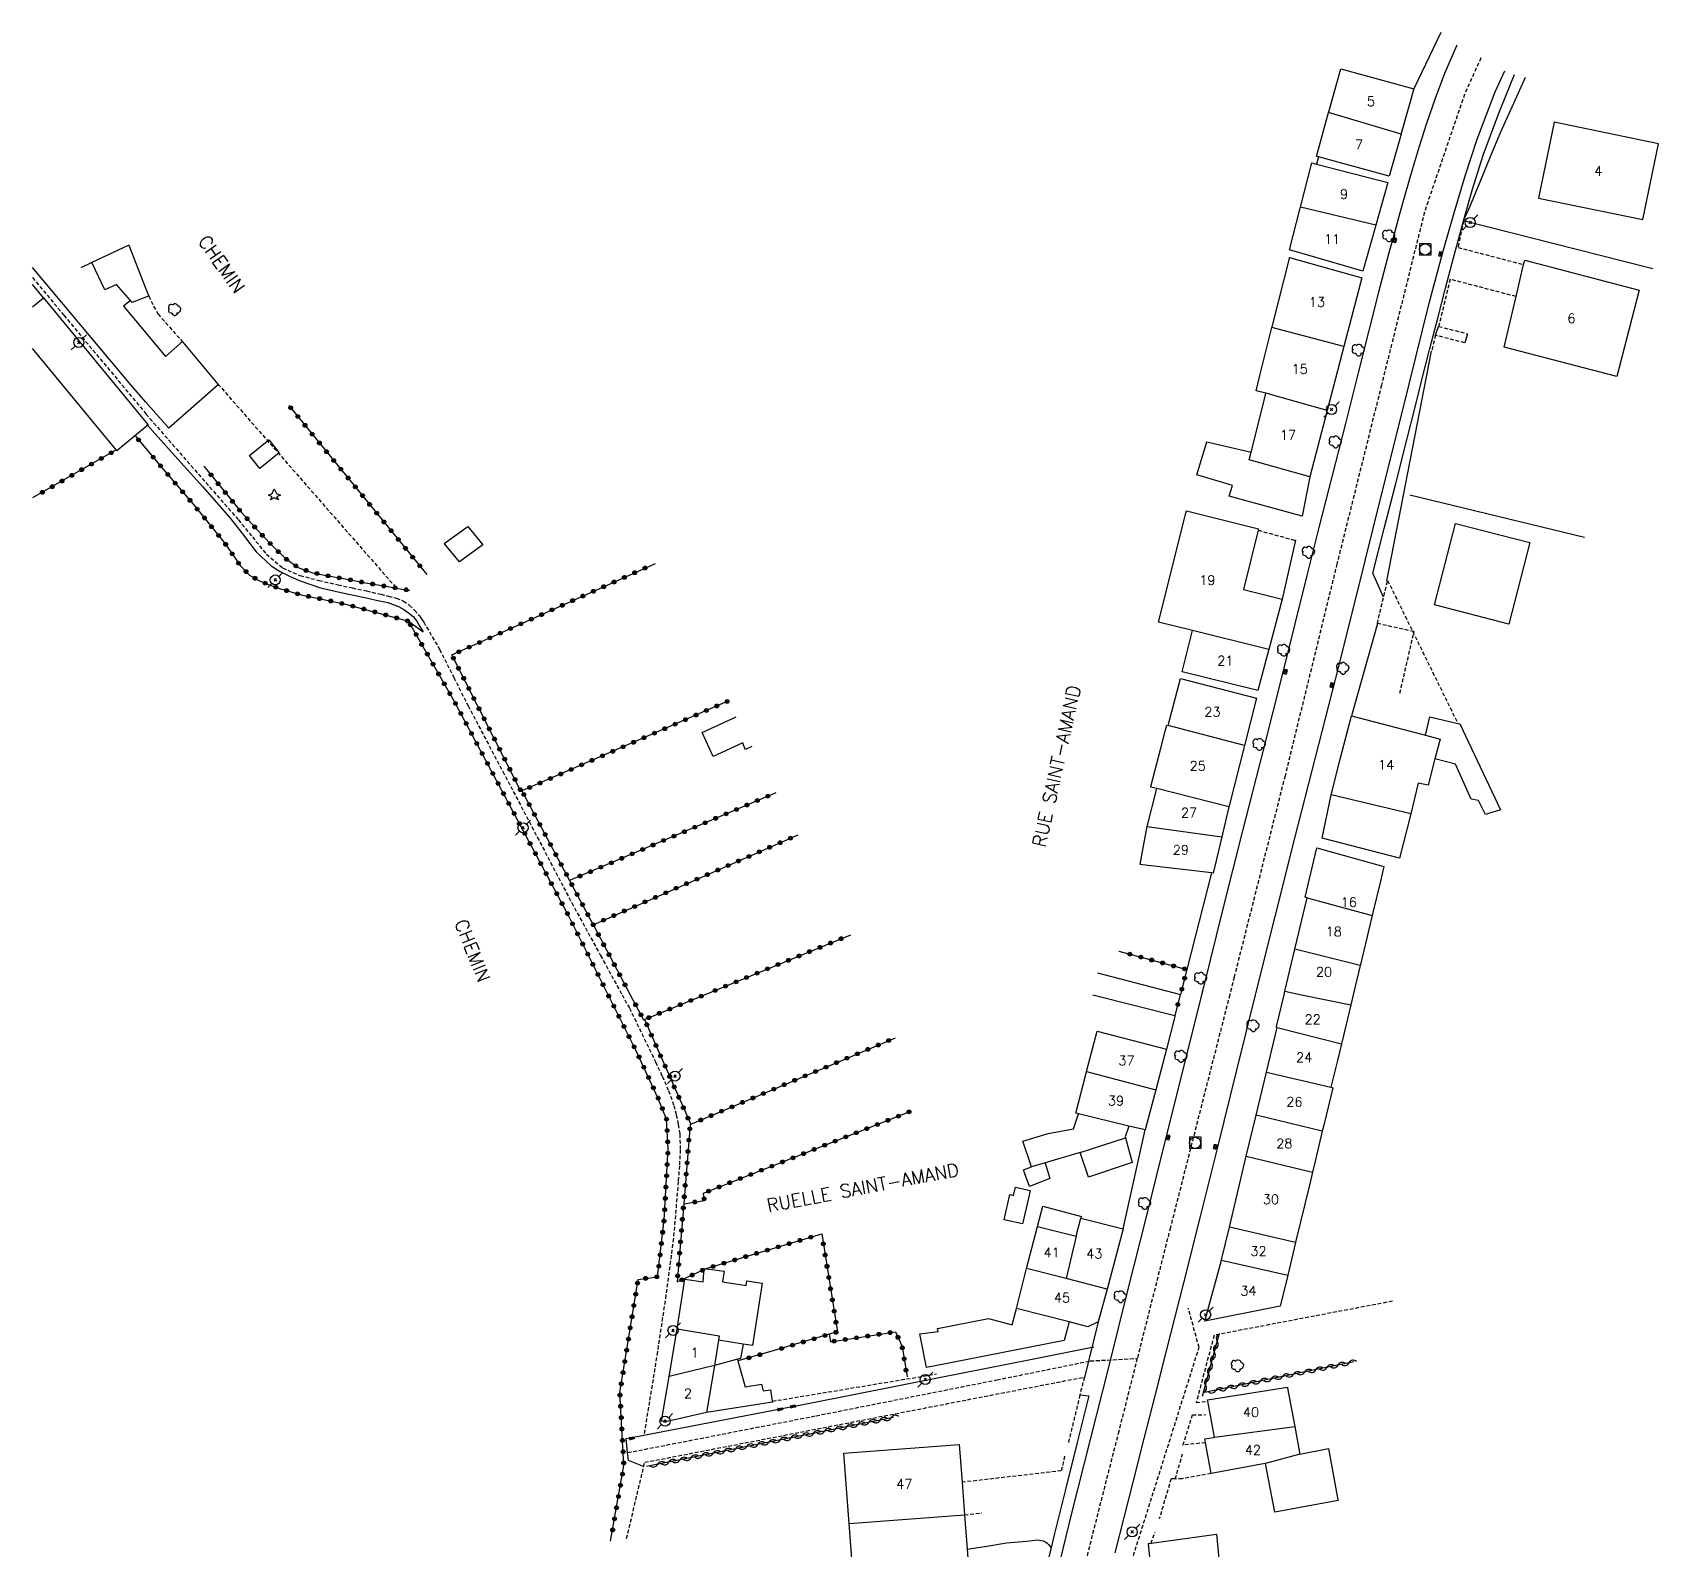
# Model space of a CAD drawing. Header units: millimetres. Extents: x 134000 to 134763, y 129004 to 130000.
# Drawn here: x 134000 to 134215.1, y 129602.6 to 129803.3 of the extents above; entities that cross this region are included whole.
import ezdxf
from ezdxf.enums import TextEntityAlignment as Align

# ---------------------------------------------------------------- set-up
doc = ezdxf.new("R2010")
doc.units = ezdxf.units.MM
doc.linetypes.add('DASHED', pattern=[0.75, 0.5, -0.25])
doc.layers.get('0').update_dxf_attribs({"linetype": 'CONTINUOUS'})
for name, color, linetype in [('W0001', 6, 'DASHED'), ('W0008', 7, 'CONTINUOUS'), ('W0014', 7, 'CONTINUOUS'), ('W0017', 7, 'CONTINUOUS'), ('W0070', 7, 'DASHED'), ('W0071', 7, 'CONTINUOUS'), ('W0101', 7, 'CONTINUOUS'), ('W0104', 1, 'CONTINUOUS'), ('W0105', 7, 'CONTINUOUS'), ('W0112', 1, 'DASHED'), ('W0211', 2, 'CONTINUOUS'), ('W0300', 7, 'CONTINUOUS'), ('W0303', 7, 'CONTINUOUS'), ('W0310', 3, 'CONTINUOUS'), ('W0322', 7, 'CONTINUOUS'), ('W0323', 7, 'CONTINUOUS'), ('W0330', 7, 'CONTINUOUS'), ('W0401', 7, 'CONTINUOUS'), ('W0420', 7, 'CONTINUOUS'), ('W0473', 7, 'CONTINUOUS'), ('W0989', 7, 'CONTINUOUS'), ('W0991', 7, 'CONTINUOUS'), ('W1102', 7, 'CONTINUOUS')]:
    doc.layers.add(name, color=color, linetype=linetype)
doc.styles.get("Standard").update_dxf_attribs({"font": 'romans.shx', "width": 0.85})

# ---------------------------------------------------------------- blocks, each defined once
blk = doc.blocks.new('T401')
for p, q in [((-0.3, 0.3), (0, 0.3)), ((-0.3, -0.25), (-0.3, 0.3)), ((-0.3, 0.15), (0, 0.15)), ((-0.3, 0), (0, 0)), ((0, 0.3), (0, -0.25)), ((-0.3, -0.15), (0, -0.15)), ((-0.3, -0.25), (-0.3, -0.3)), ((-0.3, -0.3), (0, -0.3)), ((0, -0.3), (0, -0.25))]:
    blk.add_line(p, q)
blk = doc.blocks.new('T300')
for p, q in [((-0.8, 0.51), (-0.86, 0.34)), ((-0.86, 0.34), (-0.86, 0.17)), ((-0.86, 0.17), (-0.74, 0.06)), ((-0.69, 0.63), (-0.8, 0.51)), ((-0.8, -0.06), (-0.74, 0.06)), ((-0.74, 0.06), (-0.69, 0.11)), ((-0.57, 0.69), (-0.69, 0.63)), ((-0.46, 0.69), (-0.57, 0.69)), ((-0.29, 0.63), (-0.46, 0.69)), ((-0.29, 0.63), (-0.17, 0.74)), ((-0.23, 0.57), (-0.29, 0.63)), ((-0.17, 0.74), (-0.06, 0.8)), ((-0.06, 0.8), (0.06, 0.8)), ((0.06, 0.8), (0.23, 0.74)), ((0.23, 0.74), (0.34, 0.63)), ((0.34, 0.63), (0.4, 0.51)), ((0.46, 0.46), (0.34, 0.46)), ((0.4, 0.51), (0.4, 0.46)), ((0.57, 0.4), (0.46, 0.46)), ((0.57, 0.4), (0.69, 0.29)), ((0.69, 0.29), (0.74, 0.17)), ((0.74, 0.06), (0.69, -0.17)), ((0.74, 0.17), (0.74, 0.06)), ((-0.8, -0.17), (-0.8, -0.06)), ((-0.8, -0.23), (-0.8, -0.17)), ((-0.74, -0.34), (-0.8, -0.23)), ((-0.69, -0.4), (-0.74, -0.34)), ((-0.51, -0.46), (-0.69, -0.4)), ((-0.4, -0.46), (-0.51, -0.46)), ((-0.4, -0.46), (-0.34, -0.46)), ((-0.34, -0.46), (-0.34, -0.4)), ((-0.34, -0.51), (-0.34, -0.46)), ((-0.29, -0.63), (-0.34, -0.51)), ((-0.17, -0.74), (-0.29, -0.63)), ((-0.06, -0.8), (-0.17, -0.74)), ((0.06, -0.8), (-0.06, -0.8)), ((0.17, -0.74), (0.06, -0.8)), ((0.23, -0.69), (0.17, -0.74)), ((0.29, -0.46), (0.23, -0.46)), ((0.29, -0.63), (0.23, -0.69)), ((0.46, -0.4), (0.29, -0.46)), ((0.34, -0.51), (0.29, -0.63)), ((0.34, -0.51), (0.34, -0.46)), ((0.57, -0.34), (0.46, -0.4)), ((0.63, -0.29), (0.57, -0.34)), ((0.69, -0.17), (0.63, -0.29))]:
    blk.add_line(p, q)
blk = doc.blocks.new('T473')
for p, q in [((-0.166667, 0.166667), (0.166667, -0.166667)), ((-0.166667, -0.166667), (0.166667, 0.166667)), ((0.500001, 0.500001), (1.000002, 1.000002)), ((-1.000002, -1.000002), (-0.500001, -0.500001))]:
    blk.add_line(p, q)
blk.add_ellipse((0, 0), major_axis=(0.471405, 0.471405), ratio=1, start_param=5.4977871438, end_param=11.780972451)
blk = doc.blocks.new('T420')
for p, q in [((0.75, 0.75), (-0.75, 0.75)), ((-0.75, 0.75), (-0.75, -0.75)), ((0.75, 0.75), (0.75, -0.75)), ((0.75, -0.75), (-0.75, -0.75))]:
    blk.add_line(p, q)
blk.add_ellipse((0, 0), major_axis=(-0.53, 0.53), ratio=1, start_param=3.926991, end_param=10.210176)
blk = doc.blocks.new('T303')
for p, q in [((-0.77, 0), (-0.28, 0.21)), ((-0.28, -0.21), (-0.77, 0)), ((-0.28, 0.21), (0, 0.83)), ((0, 0.83), (0.28, 0.21)), ((0.28, 0.21), (0.83, 0)), ((0.83, 0), (0.28, -0.21)), ((-0.49, -0.63), (-0.28, -0.21)), ((0, -0.35), (-0.49, -0.63)), ((0.56, -0.63), (0, -0.35)), ((0.28, -0.21), (0.56, -0.63))]:
    blk.add_line(p, q)
blk = doc.blocks.new('t323o')
at = {"color": 0, "linetype": 'Continuous'}
for radius in [0.25, 0.15]:
    blk.add_circle((0, 0), radius, dxfattribs=at)
blk = doc.blocks.new('t310o')
at = {"color": 0, "linetype": 'Continuous'}
for centre, start, end in [((-0.5, 0.38), 216.8699, 323.1304), ((0.5, -0.37), 36.8699, 143.1303)]:
    blk.add_arc(centre, 0.625, start, end, dxfattribs=at)
blk = doc.blocks.new('t322o')
at = {"color": 0, "linetype": 'Continuous'}
for radius in [0.25, 0.15]:
    blk.add_circle((0, 0), radius, dxfattribs=at)

msp = doc.modelspace()

# ---------------------------------------------------------------- linework, layer by layer
at = {"layer": 'W0001'}
for points in [[(134191.59, 129799.94), (134189.42, 129795.15), (134184.11, 129779.55), (134178.42, 129756.63), (134172.54, 129733.01), (134165.67, 129704.96), (134158.94, 129678.34), (134158.35, 129676)], [(134158.35, 129676), (134150.5, 129645.19), (134146.12, 129627.88)], [(134078.72, 129615.42), (134103.64, 129620.3), (134127.56, 129625.05), (134139.91, 129627.56), (134146.12, 129627.88)], [(134146.12, 129627.88), (134143.68, 129618.26), (134136.29, 129589.26), (134132.48, 129574.07), (134129.6, 129555.25), (134128.04, 129535.8), (134128.55, 129514.41)]]:
    msp.add_lwpolyline(points, dxfattribs=at)
at = {"layer": 'W0008'}
for points in [[(134078.54, 129617.3), (134080.87, 129617.75), (134103.02, 129622.02), (134119.69, 129625.31), (134132.23, 129627.78), (134140.37, 129629.43)], [(134080.8, 129613.61), (134078.83, 129614.39), (134078.72, 129615.42), (134078.54, 129617.3)]]:
    msp.add_lwpolyline(points, dxfattribs=at)
at = {"layer": 'W0014'}
for points in [[(134188.41, 129801.63), (134186.77, 129797.86), (134185.53, 129794.58), (134184.37, 129791.28), (134183.4, 129788.22), (134182.5, 129785.15), (134181.61, 129782.07), (134180.87, 129779.43), (134180.13, 129776.8), (134179.41, 129774.16), (134178.04, 129768.93), (134176.72, 129763.69), (134175.4, 129758.45), (134173.65, 129751.58), (134171.9, 129744.7), (134170.15, 129737.83), (134168.56, 129731.45), (134166.97, 129725.07), (134165.37, 129718.69), (134162.72, 129708.2), (134160.06, 129697.7), (134157.41, 129687.21), (134154.91, 129677.18), (134154.61, 129676)], [(134161.77, 129676), (134161.82, 129676.18), (134164.35, 129686.35), (134167.02, 129696.87), (134169.7, 129707.39), (134172.37, 129717.9), (134175.33, 129729.67), (134178.27, 129741.45), (134181.22, 129753.21), (134182.98, 129760.34), (134184.74, 129767.47), (134186.64, 129774.56), (134188.02, 129779.46), (134189.48, 129784.35), (134191.08, 129789.18), (134193.48, 129795.43), (134194.76, 129798.25)], [(134177.29, 129731.76), (134178.8, 129737.7), (134180.32, 129743.64), (134181.83, 129749.58), (134182.83, 129753.55), (134183.83, 129757.52), (134184.75, 129761.13), (134184.84, 129761.49), (134185.86, 129765.49), (134186.9, 129769.49), (134187.97, 129773.47), (134189.19, 129778.03), (134189.29, 129778.38), (134190.45, 129782.57), (134191.86, 129787.07), (134193.93, 129792.64), (134196.02, 129797.74)], [(134166.94, 129736.12), (134167.07, 129736.12), (134165.31, 129728.34)], [(134178.69, 129728.6), (134177.29, 129731.76)], [(134177.88, 129725.11), (134174.44, 129712.89)], [(134155.96, 129692.11), (134152.69, 129679.33)], [(134154.61, 129676), (134152.41, 129667.14), (134149.92, 129657.11), (134147.39, 129646.98), (134144.85, 129636.86), (134142.32, 129626.73), (134139.91, 129617.15), (134137.49, 129607.58), (134135.13, 129597.99)], [(134143.18, 129602.16), (134145.58, 129611.5), (134147.05, 129617.3), (134148.53, 129623.1), (134150, 129628.9), (134152.27, 129637.88), (134154.53, 129646.86), (134156.78, 129655.85), (134159.31, 129666.01), (134161.77, 129676)], [(134144.24, 129645.02), (134147.18, 129658.11)], [(134140.96, 129632.72), (134139.08, 129625.19)], [(134139.73, 129622.95), (134138.19, 129616.75), (134136.65, 129610.56), (134135.11, 129604.36), (134134.72, 129602.82), (134133.75, 129598.98)], [(134138.54, 129623.07), (134139.73, 129622.95)]]:
    msp.add_lwpolyline(points, dxfattribs=at)
at = {"layer": 'W0017'}
for points in [[(134140.85, 129678.9), (134151.83, 129676.02)], [(134123.62, 129602.64), (134126.23, 129603.06), (134128.85, 129603.48), (134131.48, 129603.72), (134132.23, 129603.8), (134132.98, 129603.87), (134133.69, 129603.75), (134133.87, 129603.67), (134134.05, 129603.57), (134134.22, 129603.46), (134134.4, 129603.26), (134134.56, 129603.04), (134134.72, 129602.82)]]:
    msp.add_lwpolyline(points, dxfattribs=at)
at = {"layer": 'W0070'}
for points in [[(134000, 129770.87), (134004.15, 129765.89), (134015, 129752.86)], [(134015, 129752.86), (134015.53, 129752.22), (134027.23, 129738.83), (134029.08, 129736.56), (134030.93, 129734.29), (134033.08, 129732.47), (134035.37, 129731.46), (134037.88, 129730.81), (134040.42, 129730.23), (134042.29, 129729.81), (134044.17, 129729.42), (134046.05, 129728.98), (134047.08, 129728.74), (134048.11, 129728.48), (134049.05, 129728.08), (134049.83, 129727.54), (134050.54, 129726.88), (134051.17, 129726.15), (134051.36, 129725.88), (134051.55, 129725.59), (134051.74, 129725.3), (134053.84, 129721.7), (134055.73, 129717.97), (134057.61, 129714.24), (134062.2, 129705.54), (134066.77, 129696.84), (134071.33, 129688.14), (134075.14, 129681.18), (134077.98, 129676)], [(134077.98, 129676), (134078.95, 129674.23), (134082.42, 129667.11), (134083.29, 129665.21), (134084.13, 129663.3), (134084.82, 129661.35), (134085.15, 129660.1), (134085.41, 129658.83), (134085.61, 129657.55), (134085.68, 129655.48), (134085.56, 129653.38), (134085.41, 129651.29), (134084.77, 129643.76), (134083.78, 129636.25), (134082.65, 129628.76), (134082.08, 129625.09), (134081.47, 129621.42), (134080.87, 129617.75)]]:
    msp.add_lwpolyline(points, dxfattribs=at)
at = {"layer": 'W0071'}
msp.add_lwpolyline([(134015.14, 129751.45), (134018.84, 129747.31), (134022.54, 129743.18), (134026.2, 129739.01), (134027.9, 129736.8), (134029.59, 129734.59), (134031.57, 129732.73), (134032.74, 129732), (134033.99, 129731.36), (134035.26, 129730.79), (134038.08, 129729.84), (134041.01, 129729.19), (134043.94, 129728.54), (134045.47, 129728.22), (134047, 129727.91), (134048.43, 129727.37), (134049.1, 129726.98), (134049.75, 129726.54), (134050.33, 129726.03), (134050.82, 129725.41), (134051.23, 129724.71), (134051.65, 129724.02)], dxfattribs=at)
at = {"layer": 'W0101'}
for points in [[(134171.43, 129792.7), (134171.43, 129792.7), (134171.46, 129792.8), (134173.03, 129798.51), (134182.72, 129795.85)], [(134182.72, 129795.85), (134181.05, 129789.94), (134181.02, 129789.86), (134181.02, 129789.86)], [(134179.45, 129784.28), (134170.08, 129786.85), (134169.85, 129786.91), (134171.43, 129792.7)], [(134181.02, 129789.86), (134179.45, 129784.28)], [(134167.71, 129780.19), (134169.2, 129786.04), (134169.83, 129785.88)], [(134169.83, 129785.88), (134179.26, 129783.47)], [(134179.26, 129783.47), (134177.66, 129777.79)], [(134175.95, 129771.74), (134166.27, 129774.54), (134167.68, 129780.08)], [(134167.68, 129780.08), (134167.71, 129780.19)], [(134177.66, 129777.79), (134175.95, 129771.74)], [(134012.74, 129775.15), (134007.86, 129772.85), (134006.39, 129772.16)], [(134163.94, 129764.26), (134163.98, 129764.38), (134164.06, 129764.73), (134166.24, 129773.4), (134166.27, 129773.54), (134175.82, 129770.84)], [(134175.82, 129770.84), (134173.44, 129761.74)], [(134163.14, 129755.58), (134161.85, 129755.91), (134162.3, 129757.73), (134162.97, 129760.38), (134163.94, 129764.26)], [(134173.44, 129761.74), (134171.23, 129753.3)], [(134168.93, 129744.52), (134160.93, 129746.78), (134161.18, 129747.78), (134162.94, 129754.79), (134163.14, 129755.58), (134163.14, 129755.58)], [(134171.23, 129753.3), (134168.93, 129744.52)], [(134153.42, 129724.17), (134148.95, 129725.29), (134152.56, 129739.69), (134152.64, 129740.02), (134162.17, 129737.63), (134162.12, 129737.45), (134160.17, 129729.63), (134165.31, 129728.34)], [(134165.31, 129728.34), (134163.53, 129721.67)], [(134162.07, 129716.23), (134152.06, 129718.74), (134153.42, 129724.17)], [(134163.53, 129721.67), (134163.53, 129721.67), (134163.5, 129721.55), (134162.07, 129716.23)], [(134150.23, 129711.6), (134150.71, 129713.47), (134151.84, 129717.85), (134161.9, 129715.25)], [(134161.9, 129715.25), (134160.3, 129708.99)], [(134172.97, 129707.15), (134174.44, 129712.89)], [(134174.44, 129712.89), (134184.24, 129710.33), (134186.18, 129709.82), (134185.5, 129707.21), (134184.59, 129703.71), (134183.3, 129704.01)], [(134148.73, 129703.27), (134147.91, 129703.48), (134147.93, 129703.57), (134149.24, 129708.61), (134149.82, 129710.86), (134150.02, 129711.66), (134150.23, 129711.6)], [(134160.3, 129708.99), (134158.26, 129700.98), (134158.23, 129700.88)], [(134171.78, 129702.46), (134172.97, 129707.15)], [(134147.43, 129698.26), (134148.73, 129703.27)], [(134183.3, 129704.01), (134182.33, 129699.95), (134171.78, 129702.46)], [(134158.23, 129700.88), (134158.23, 129700.88), (134157.29, 129696.89)], [(134156.16, 129692.09), (134155.96, 129692.11), (134146.83, 129693.18), (134146.53, 129693.22), (134146.92, 129695.43), (134147.43, 129698.26)], [(134157.29, 129696.89), (134156.16, 129692.09)], [(134168.59, 129688.83), (134168.59, 129688.84), (134168.32, 129688.9), (134169.87, 129695.42)], [(134169.87, 129695.42), (134178.75, 129692.97), (134178.29, 129691.03), (134177.3, 129686.9), (134177.19, 129686.48)], [(134166.97, 129682.03), (134168.59, 129688.83)], [(134177.19, 129686.48), (134175.64, 129679.98), (134175.61, 129679.89)], [(134165.65, 129676.46), (134166.97, 129682.03)], [(134175.61, 129679.89), (134174.68, 129676)], [(134165.54, 129676), (134165.65, 129676.46)], [(134164.64, 129671.68), (134164.52, 129671.71), (134164.54, 129671.79), (134165.54, 129676)], [(134174.36, 129674.65), (134173.21, 129669.86), (134173.19, 129669.79), (134173.12, 129669.51)], [(134174.68, 129676), (134174.36, 129674.65)], [(134139.43, 129665.86), (134140.81, 129671.16), (134149.98, 129668.78)], [(134163.22, 129665.74), (134164.64, 129671.68)], [(134149.98, 129668.78), (134148.58, 129663.42)], [(134173.12, 129669.51), (134172.6, 129667.31), (134171.74, 129663.77)], [(134147.18, 129658.11), (134145.03, 129658.63), (134138.34, 129660.24), (134138, 129660.32), (134139.37, 129665.61), (134139.43, 129665.86)], [(134161.86, 129660.09), (134163.22, 129665.74)], [(134148.58, 129663.42), (134147.18, 129658.11)], [(134171.74, 129663.77), (134171.98, 129663.7), (134170.79, 129658.76), (134170.59, 129657.94)], [(134160.55, 129654.64), (134161.86, 129660.09)], [(134170.59, 129657.94), (134169.68, 129654.14), (134169.3, 129652.54)], [(134158.31, 129645.27), (134160.55, 129654.64)], [(134169.3, 129652.54), (134168.89, 129650.82), (134167.11, 129643.45), (134167.06, 129643.23)], [(134138.05, 129644.04), (134138.67, 129646.43), (134144.24, 129645.02)], [(134131.49, 129639.77), (134132.91, 129645.35), (134138.05, 129644.04)], [(134144.24, 129645.02), (134142.13, 129637.07)], [(134157.25, 129640.88), (134157.27, 129640.94), (134158.31, 129645.27)], [(134167.06, 129643.23), (134166.02, 129638.88)], [(134139.6, 129632.08), (134137.12, 129632.71), (134130.15, 129634.49), (134130.33, 129635.21), (134131.49, 129639.77)], [(134155.05, 129632.8), (134157.25, 129640.88)], [(134166.02, 129638.88), (134165.04, 129634.78), (134164.81, 129634.74), (134155.05, 129632.8)], [(134142.13, 129637.07), (134140.96, 129632.72)], [(134084.2, 129625.5), (134085.25, 129631.8), (134090.84, 129630.86), (134090.74, 129630.29), (134090.19, 129626.97)], [(134140.96, 129632.72), (134139.6, 129632.08)], [(134090.19, 129626.97), (134089.14, 129620.73)], [(134083.21, 129619.57), (134084.2, 129625.5)], [(134156.35, 129617.46), (134155.47, 129622.21), (134155.43, 129622.4), (134165.99, 129624.07), (134166.01, 129623.94), (134166.95, 129618.89)], [(134089.14, 129620.73), (134083.94, 129619.52), (134083.21, 129619.57)], [(134166.95, 129618.89), (134167.59, 129615.43), (134167.62, 129615.24)], [(134108.03, 129606.03), (134107.33, 129615.36), (134122.58, 129616.5), (134122.95, 129611.5), (134123.28, 129607.18)], [(134155.91, 129612.66), (134155.15, 129616.74), (134155.05, 129617.25), (134156.23, 129617.44), (134156.35, 129617.46)], [(134167.62, 129615.24), (134163.1, 129613.99), (134163.04, 129613.98), (134155.91, 129612.66)], [(134108.73, 129596.72), (134108.03, 129606.03)], [(134123.28, 129607.18), (134123.62, 129602.64), (134123.97, 129597.86), (134108.73, 129596.72)], [(134148.1, 129598.44), (134147.61, 129603.38), (134147.95, 129603.43), (134156.59, 129604.65), (134157.14, 129599.1), (134155.79, 129598.81), (134155.8, 129598.68)]]:
    msp.add_lwpolyline(points, dxfattribs=at)
for points in [[(134201.26, 129791.43), (134199.18, 129781.4), (134212.99, 129778.54), (134215.07, 129788.57), (134201.26, 129791.43)], [(134194.64, 129761.69), (134196.23, 129768.36), (134197.23, 129772.59), (134197.37, 129773.17), (134212.53, 129769.22), (134209.55, 129757.8)], [(134198.06, 129735.82), (134195.29, 129725.01), (134185.46, 129727.58), (134188.21, 129738.34), (134198.06, 129735.82)]]:
    msp.add_lwpolyline(points, close=True, dxfattribs=at)
at = {"layer": 'W0104'}
for points in [[(134186.29, 129803.3), (134182.72, 129795.85)], [(134170.08, 129786.85), (134169.83, 129785.88)], [(134012.74, 129775.15), (134015, 129769.4)], [(134015, 129754.38), (134012.99, 129756.68), (134000, 129772.2)], [(134015, 129768.28), (134013.2, 129767.57), (134012.95, 129767.86), (134011.12, 129769.97), (134009.56, 129769.24), (134007.86, 129772.85)], [(134001.47, 129768.2), (134000, 129769.94)], [(134015, 129769.4), (134015.38, 129768.43), (134015, 129768.28)], [(134000, 129766.99), (134001.47, 129768.2), (134015, 129751.76)], [(134012.95, 129767.86), (134012.05, 129767.08), (134015, 129763.55)], [(134015, 129763.55), (134017.6, 129760.44), (134019.83, 129762.4), (134019.9, 129762.32), (134024.53, 129756.79), (134024.6, 129756.71), (134018.01, 129750.94), (134015, 129754.38)], [(134015, 129751.12), (134011.14, 129747.95), (134011.05, 129748.07), (134000, 129761.49)], [(134015, 129751.76), (134015.31, 129751.38), (134015, 129751.12)], [(134168.93, 129744.52), (134167.95, 129739.3), (134158.29, 129741.95), (134158.72, 129743.35), (134154.01, 129744.79), (134155.34, 129749.13), (134161.18, 129747.78)], [(134088.58, 129710.69), (134093.07, 129712.75)], [(134095.13, 129708.82), (134094.26, 129708.43), (134093.96, 129709.32), (134090.03, 129707.52), (134088.58, 129710.69)], [(134184.24, 129710.33), (134184.82, 129712.77), (134188.52, 129711.89), (134188.81, 129711.82), (134194.15, 129700.46), (134192.45, 129699.92), (134192.19, 129699.83), (134191.25, 129701.71), (134190.27, 129701.86), (134188.22, 129706.52), (134185.5, 129707.21)], [(134182.33, 129699.95), (134180.83, 129694.08), (134170.59, 129696.71), (134171.78, 129702.46)], [(134140.25, 129676), (134151.11, 129673.26), (134151.08, 129673.12), (134149.98, 129668.78)], [(134134.32, 129657.65), (134137.71, 129658.27), (134138.34, 129660.24)], [(134145.03, 129658.63), (134144.52, 129657.19), (134144.55, 129657.09), (134145.47, 129653.8), (134139.68, 129651.85), (134138.58, 129655.15), (134133.94, 129653.76), (134132.15, 129653.22), (134130.99, 129656.65), (134134.32, 129657.65)], [(134138.58, 129655.15), (134144.55, 129657.09)], [(134133.94, 129653.76), (134134.54, 129651.67), (134131.88, 129650.65), (134131.19, 129652.46), (134131.16, 129652.57), (134131.1, 129652.76), (134131.08, 129652.82), (134132.15, 129653.22)], [(134132.91, 129645.35), (134133.64, 129648.04), (134138.73, 129646.66), (134138.67, 129646.43)], [(134085.25, 129631.8), (134086.28, 129638.38), (134088.69, 129638), (134088.83, 129639.79), (134091.49, 129639.45), (134091.27, 129638.03), (134094.4, 129637.54), (134094.5, 129638.16), (134096.53, 129637.84), (134095.24, 129629.59), (134094, 129629.78), (134090.74, 129630.29)], [(134137.12, 129632.71), (134136.46, 129630.27), (134120.52, 129627.12), (134118.26, 129626.67), (134117.38, 129631.12), (134119.8, 129631.43), (134119.72, 129631.83), (134126.43, 129633.16), (134129.56, 129632.31), (134130.15, 129634.49)], [(134094, 129629.78), (134093.63, 129627.87), (134093.44, 129627.84), (134093.25, 129627.8), (134093.31, 129627.57), (134094.24, 129624.12), (134096.42, 129624.46), (134096.65, 129623.6), (134097.61, 129623.75), (134097.85, 129622.22), (134097.87, 129622.09), (134089.14, 129620.73)], [(134093.44, 129627.84), (134090.19, 129626.97)], [(134167.62, 129615.24), (134171.42, 129615.95), (134172.67, 129609.2), (134172.69, 129609.1), (134164.3, 129607.55), (134163.1, 129613.99)]]:
    msp.add_lwpolyline(points, dxfattribs=at)
for points in [[(134028.71, 129747.34), (134031.27, 129749.4), (134032.63, 129747.7), (134030.07, 129745.64)], [(134056.46, 129733.28), (134054.54, 129735.59), (134054.46, 129735.69), (134057.58, 129737.94), (134059.58, 129735.54)], [(134130.95, 129645.68), (134128.51, 129646.24), (134129.27, 129649.57), (134129.77, 129649.46), (134130.02, 129650.56), (134131.96, 129650.12), (134131.73, 129649.08)]]:
    msp.add_lwpolyline(points, close=True, dxfattribs=at)
at = {"layer": 'W0105'}
for points in [[(134185.56, 129763.24), (134185.98, 129764.42)], [(134189.81, 129763.45), (134189.45, 129762.23)]]:
    msp.add_lwpolyline(points, dxfattribs=at)
at = {"layer": 'W0112'}
for points in [[(134189.29, 129778.38), (134188.55, 129774.87), (134197.23, 129772.59)], [(134196.23, 129768.36), (134187.52, 129770.65), (134185.98, 129764.42), (134189.81, 129763.45)], [(134015.38, 129768.43), (134016.02, 129767.08), (134016.61, 129766.04), (134019.9, 129762.32)], [(134189.45, 129762.23), (134185.56, 129763.24), (134185.05, 129761.12)], [(134024.53, 129756.79), (134048.13, 129729.8)], [(134162.12, 129737.45), (134166.94, 129736.12)], [(134180.86, 129715.88), (134182.74, 129724.04), (134177.88, 129725.11), (134179.24, 129730.82), (134188.52, 129711.89)], [(134179.87, 129635.45), (134156.29, 129630.95), (134153.92, 129622.05), (134155.47, 129622.21)], [(134138.42, 129579.23), (134139.83, 129581.91), (134144.94, 129599.66), (134154.3, 129629.33), (134152.88, 129634.55)], [(134078.57, 129604.05), (134078.57, 129604.05), (134080.98, 129614.14), (134139.11, 129625.42), (134138.54, 129623.07), (134136.96, 129616.5)], [(134097.85, 129622.22), (134119.59, 129625.83)], [(134155.15, 129616.74), (134152.17, 129616.42), (134153.43, 129620.41), (134155.17, 129620.45)], [(134136.52, 129614.96), (134136.08, 129613.02), (134122.95, 129611.5)], [(134151.16, 129611.95), (134152.12, 129615.28)], [(134155.91, 129612.66), (134152.06, 129611.96), (134151.16, 129611.95), (134150.59, 129611.95), (134149.03, 129606.65)], [(134123.28, 129607.18), (134125.55, 129607.46)], [(134147.95, 129603.43), (134148.49, 129604.96)]]:
    msp.add_lwpolyline(points, dxfattribs=at)
at = {"layer": 'W0211'}
for points in [[(134189.29, 129778.38), (134189.56, 129779.01), (134189.84, 129779.63), (134190.12, 129780.25), (134191.5, 129783.55), (134192.84, 129786.88), (134194.22, 129790.18), (134196.57, 129795.3), (134197.46, 129797.38)], [(134179.15, 129730.74), (134185.05, 129761.12)], [(134049.72, 129725.42), (134051.65, 129724.02)]]:
    msp.add_lwpolyline(points, dxfattribs=at)
at = {"layer": 'W0310'}
for points in [[(134154.77, 129622.9), (134156.97, 129631.09)], [(134174.78, 129627.43), (134155.04, 129623.37)], [(134113.87, 129620.08), (134081.21, 129613.58)]]:
    msp.add_lwpolyline(points, dxfattribs=at)
at = {"layer": 'W0322'}
for points in [[(134013.61, 129749.9), (134015, 129748.26)], [(134015, 129748.26), (134017.56, 129745.24), (134021.52, 129740.59), (134025.37, 129735.85), (134026.41, 129734.32), (134027.45, 129732.8), (134028.69, 129731.52), (134029.93, 129730.8), (134031.3, 129730.24), (134032.68, 129729.73), (134035.54, 129728.89), (134038.48, 129728.29), (134041.41, 129727.66), (134044.18, 129726.94), (134046.95, 129726.18), (134049.72, 129725.42)]]:
    msp.add_lwpolyline(points, dxfattribs=at)
at = {"layer": 'W0323'}
for points in [[(134033.89, 129753.97), (134052.17, 129731.58)], [(134011.05, 129748.07), (134000, 129741.72)], [(134022.67, 129745.94), (134025.16, 129742.86), (134027.65, 129739.78), (134030.31, 129736.86), (134031.83, 129735.28), (134033.4, 129733.74), (134035.14, 129732.52), (134037.03, 129731.83), (134039.08, 129731.43), (134041.14, 129731.06), (134044.05, 129730.49), (134046.98, 129729.99), (134048.13, 129729.8), (134049.91, 129729.49)], [(134091.97, 129714.84), (134064.73, 129702.97), (134064.61, 129702.92), (134055.45, 129720.95), (134082.39, 129733.06)], [(134076.13, 129676), (134070.98, 129686.3), (134055.69, 129715.01), (134049.72, 129725.42)], [(134064.73, 129702.97), (134071.04, 129691.11), (134074.15, 129685.27), (134074.19, 129685.19), (134079.07, 129676)], [(134098.34, 129702.73), (134071.04, 129691.11)], [(134074.15, 129685.27), (134101.27, 129697.16)], [(134088.9, 129676), (134108.22, 129683.94)], [(134143.69, 129681.76), (134143.69, 129681.76), (134152.69, 129679.33), (134151.83, 129676.02), (134151.82, 129676)], [(134076.47, 129603.71), (134078.22, 129613.7), (134077.69, 129623.39), (134080.09, 129638.33), (134082.67, 129638.7), (134083.54, 129646.22), (134084.07, 129655.68), (134083.86, 129659.55), (134082.73, 129662.38), (134079.8, 129668.65), (134076.13, 129676)], [(134079.07, 129676), (134080.83, 129672.68), (134080.95, 129672.73), (134088.9, 129676)], [(134151.82, 129676), (134151.11, 129673.26)], [(134080.95, 129672.73), (134087.01, 129658.98), (134087, 129658.84), (134086.13, 129648.36), (134085.27, 129638), (134089.11, 129639.78), (134104.39, 129644.36), (134104.39, 129644.36), (134104.39, 129644.36)], [(134087, 129658.84), (134114.14, 129670.32)], [(134086.13, 129648.36), (134088.86, 129648.77), (134088.73, 129649.75), (134116.16, 129660.58)], [(134104.39, 129644.36), (134105.45, 129637.76), (134106.48, 129631.4), (134105.39, 129631.08), (134097.64, 129628.79)], [(134105.39, 129631.08), (134105.53, 129630.1), (134114.13, 129631.41), (134115.03, 129629.46), (134115.67, 129625.43)], [(134097.64, 129628.79), (134093.31, 129627.57)]]:
    msp.add_lwpolyline(points, dxfattribs=at)
at = {"layer": 'W0330'}
for points in [[(134214.33, 129772.05), (134210.31, 129773.06), (134189.29, 129778.38)], [(134182.18, 129742.15), (134205.26, 129736.52)]]:
    msp.add_lwpolyline(points, dxfattribs=at)
at = {"layer": 'W1102'}
for points in [[(134181.02, 129789.86), (134171.43, 129792.7)], [(134177.66, 129777.79), (134167.71, 129780.19)], [(134173.44, 129761.74), (134163.94, 129764.26)], [(134171.23, 129753.3), (134163.14, 129755.58)], [(134163.53, 129721.67), (134153.42, 129724.17)], [(134160.3, 129708.99), (134150.23, 129711.6)], [(134158.23, 129700.88), (134148.73, 129703.27)], [(134147.43, 129698.26), (134157.29, 129696.89)], [(134168.59, 129688.83), (134177.19, 129686.48)], [(134175.61, 129679.89), (134166.97, 129682.03)], [(134165.65, 129676.46), (134167.87, 129676)], [(134167.87, 129676), (134174.36, 129674.65)], [(134164.64, 129671.68), (134173.12, 129669.51)], [(134139.43, 129665.86), (134148.58, 129663.42)], [(134163.22, 129665.74), (134171.74, 129663.77)], [(134170.59, 129657.94), (134161.86, 129660.09)], [(134160.55, 129654.64), (134169.3, 129652.54)], [(134138.05, 129644.04), (134136.74, 129638.44)], [(134167.06, 129643.23), (134158.31, 129645.27)], [(134136.74, 129638.44), (134131.49, 129639.77)], [(134157.25, 129640.88), (134166.02, 129638.88)], [(134142.13, 129637.07), (134136.74, 129638.44)], [(134090.19, 129626.97), (134084.2, 129625.5)], [(134156.35, 129617.46), (134166.95, 129618.89)], [(134108.03, 129606.03), (134123.28, 129607.18)]]:
    msp.add_lwpolyline(points, dxfattribs=at)

# ---------------------------------------------------------------- block references
at = {"layer": 'W0300', "rotation": 359.9999899820874}
for p in [(134179.43, 129776.4), (134018.83, 129766.63), (134175.41, 129761.28), (134172.37, 129749.12), (134168.81, 129734.53), (134165.52, 129721.57), (134173.35, 129719.18), (134162.29, 129709.11), (134154.54, 129678.18), (134161.48, 129671.9), (134151.93, 129667.85), (134147.13, 129648.39), (134143.93, 129636.05), (134159.42, 129626.9)]:
    msp.add_blockref('T300', p, dxfattribs=at)
at = {"layer": 'W0303', "rotation": 359.9999899820874}
msp.add_blockref('T303', (134031.97, 129742.09), dxfattribs=at)
at = {"layer": 'W0310'}
for p, rotation in [((134156.71, 129630.14), 74.95760704060629), ((134156.33, 129628.7), 74.95760704060629), ((134155.55, 129625.8), 74.95760704060629), ((134155.94, 129627.25), 74.95760704060629), ((134169.73, 129626.39), 191.633306411038), ((134171.2, 129626.7), 191.633306411038), ((134172.67, 129627), 191.633306411038), ((134174.14, 129627.3), 191.633306411038), ((134155.16, 129624.35), 74.95760704060629), ((134159.45, 129624.28), 191.633306411038), ((134160.92, 129624.58), 191.633306411038), ((134162.39, 129624.88), 191.633306411038), ((134163.86, 129625.18), 191.633306411038), ((134165.33, 129625.49), 191.633306411038), ((134166.79, 129625.79), 191.633306411038), ((134168.26, 129626.09), 191.633306411038), ((134156.51, 129623.67), 191.633306411038), ((134157.98, 129623.97), 191.633306411038), ((134113.57, 129620.02), 191.2468444250869), ((134103.27, 129617.97), 191.2468444250869), ((134104.75, 129618.26), 191.2468444250869), ((134106.22, 129618.56), 191.2468444250869), ((134107.69, 129618.85), 191.2468444250869), ((134109.16, 129619.14), 191.2468444250869), ((134110.63, 129619.44), 191.2468444250869), ((134112.1, 129619.73), 191.2468444250869), ((134091.5, 129615.63), 191.2468444250869), ((134092.98, 129615.92), 191.2468444250869), ((134094.45, 129616.22), 191.2468444250869), ((134095.92, 129616.51), 191.2468444250869), ((134097.39, 129616.8), 191.2468444250869), ((134098.86, 129617.09), 191.2468444250869), ((134100.33, 129617.39), 191.2468444250869), ((134101.8, 129617.68), 191.2468444250869), ((134082.68, 129613.88), 191.2468444250869), ((134084.15, 129614.17), 191.2468444250869), ((134085.62, 129614.46), 191.2468444250869), ((134087.09, 129614.75), 191.2468444250869), ((134088.56, 129615.05), 191.2468444250869), ((134090.03, 129615.34), 191.2468444250869)]:
    msp.add_blockref('t310o', p, dxfattribs=dict(at, rotation=rotation))
at = {"layer": 'W0322'}
for p, rotation in [((134014.03, 129749.4), 310.3473026259433), ((134015.97, 129747.11), 310.3452240715671), ((134016.94, 129745.97), 310.3452240715671), ((134017.91, 129744.83), 310.339885545718), ((134018.88, 129743.68), 310.339885545718), ((134019.86, 129742.54), 310.339885545718), ((134020.83, 129741.4), 310.339885545718), ((134021.79, 129740.25), 309.1184343081816), ((134022.74, 129739.08), 309.1184343081816), ((134023.68, 129737.92), 309.1184343081816), ((134024.63, 129736.76), 309.1184343081816), ((134025.55, 129735.58), 304.473359459222), ((134026.4, 129734.34), 304.473359459222), ((134027.25, 129733.1), 304.1459468586691), ((134028.24, 129731.98), 314.2701569358237), ((134029.43, 129731.09), 329.5567263112192), ((134030.78, 129730.45), 337.7020683053372), ((134032.18, 129729.91), 340.0301617644816), ((134033.61, 129729.46), 343.6343491943256), ((134035.05, 129729.04), 343.6343491943256), ((134036.51, 129728.7), 348.4802761492826), ((134037.98, 129728.4), 348.4802761492826), ((134039.45, 129728.09), 347.8878890610187), ((134040.91, 129727.77), 347.8878890610187), ((134042.37, 129727.41), 345.2808313205663), ((134043.82, 129727.03), 345.2808313205663), ((134045.27, 129726.64), 344.7186028490268), ((134046.72, 129726.24), 344.7186028490268), ((134048.16, 129725.85), 344.7046049221001), ((134049.61, 129725.45), 344.7046049221001)]:
    msp.add_blockref('t322o', p, dxfattribs=dict(at, rotation=rotation))
at = {"layer": 'W0323'}
for p, rotation in [((134034.15, 129753.65), 309.2336320794086), ((134035.1, 129752.49), 309.2336320794086), ((134036.05, 129751.33), 309.2336320794086), ((134036.99, 129750.17), 309.2336320794086), ((134009.1, 129746.95), 209.8863155237717), ((134010.4, 129747.7), 209.8863155237717), ((134037.94, 129749), 309.2336320794086), ((134038.89, 129747.84), 309.2336320794086), ((134006.5, 129745.46), 209.8863155237717), ((134007.8, 129746.2), 209.8863155237717), ((134023.61, 129744.77), 308.9851050879208), ((134039.84, 129746.68), 309.2336320794086), ((134040.79, 129745.52), 309.2336320794086), ((134002.6, 129743.21), 209.8863155237717), ((134003.9, 129743.96), 209.8863155237717), ((134005.2, 129744.71), 209.8863155237717), ((134024.55, 129743.61), 308.9851050879208), ((134041.74, 129744.36), 309.2336320794086), ((134042.69, 129743.2), 309.2336320794086), ((134001.3, 129742.47), 209.8863155237717), ((134025.5, 129742.44), 308.9942068299351), ((134026.44, 129741.27), 308.9942068299351), ((134043.64, 129742.03), 309.2336320794086), ((134044.58, 129740.87), 309.2336320794086), ((134027.38, 129740.11), 308.9942068299351), ((134028.38, 129738.98), 312.3820593829953), ((134045.53, 129739.71), 309.2336320794086), ((134046.48, 129738.55), 309.2336320794086), ((134029.39, 129737.88), 312.3820593829953), ((134030.4, 129736.77), 313.7269699801579), ((134047.43, 129737.39), 309.2336320794086), ((134048.38, 129736.22), 309.2336320794086), ((134031.44, 129735.69), 313.7269699801579), ((134032.5, 129734.62), 315.5530308894666), ((134049.33, 129735.06), 309.2336320794086), ((134033.59, 129733.6), 324.9615165988954), ((134034.82, 129732.74), 324.9615165988954), ((134036.18, 129732.14), 340.0023366235943), ((134050.28, 129733.9), 309.2336320794086), ((134051.23, 129732.74), 309.2336320794086), ((134081.02, 129732.45), 24.21395524088151), ((134037.62, 129731.72), 348.9215969978251), ((134039.09, 129731.43), 349.8791864514922), ((134040.57, 129731.16), 349.8791864514922), ((134042.04, 129730.89), 348.9585981589609), ((134043.51, 129730.6), 348.9585981589609), ((134044.99, 129730.33), 350.3348505022803), ((134046.47, 129730.08), 350.3348505022803), ((134047.95, 129729.83), 350.3349334873292), ((134075.55, 129729.98), 24.21395524088151), ((134076.92, 129730.6), 24.21395524088151), ((134078.28, 129731.22), 24.21395524088151), ((134079.65, 129731.83), 24.21395524088151), ((134049.43, 129729.58), 350.3401069215577), ((134071.44, 129728.14), 24.21395524088151), ((134072.81, 129728.75), 24.21395524088151), ((134074.18, 129729.37), 24.21395524088151), ((134065.97, 129725.68), 24.21395524088151), ((134067.34, 129726.29), 24.21395524088151), ((134068.71, 129726.91), 24.21395524088151), ((134070.07, 129727.52), 24.21395524088151), ((134049.99, 129724.95), 119.82244640215), ((134050.74, 129723.65), 119.82244640215), ((134061.87, 129723.83), 24.21395524088151), ((134063.23, 129724.45), 24.21395524088151), ((134064.6, 129725.06), 24.21395524088151), ((134051.48, 129722.35), 119.82244640215), ((134056.39, 129721.37), 24.21395524088151), ((134057.76, 129721.99), 24.21395524088151), ((134059.13, 129722.6), 24.21395524088151), ((134060.5, 129723.22), 24.21395524088151), ((134052.23, 129721.05), 119.82244640215), ((134052.98, 129719.74), 119.82244640215), ((134055.67, 129720.53), 116.9235885456895), ((134056.35, 129719.19), 116.9235885456895), ((134053.72, 129718.44), 119.82244640215), ((134054.47, 129717.14), 119.82244640215), ((134057.03, 129717.86), 116.9235885456895), ((134055.21, 129715.84), 119.82244640215), ((134057.71, 129716.52), 116.9235885456895), ((134058.38, 129715.18), 116.9235885456895), ((134091.88, 129714.8), 203.5408166371735), ((134055.94, 129714.53), 118.0320748999518), ((134056.65, 129713.21), 118.0320748999518), ((134059.06, 129713.84), 116.9235885456895), ((134059.74, 129712.51), 116.9235885456895), ((134087.76, 129713), 203.5408166371735), ((134089.13, 129713.6), 203.5408166371735), ((134090.51, 129714.2), 203.5408166371735), ((134057.35, 129711.88), 118.0320748999518), ((134058.06, 129710.56), 118.0320748999518), ((134060.42, 129711.17), 116.9235885456895), ((134082.26, 129710.6), 203.5408166371735), ((134083.63, 129711.2), 203.5408166371735), ((134085.01, 129711.8), 203.5408166371735), ((134086.38, 129712.4), 203.5408166371735), ((134058.76, 129709.23), 118.0320748999518), ((134061.1, 129709.83), 116.9235885456895), ((134061.78, 129708.49), 116.9235885456895), ((134076.76, 129708.21), 203.5408166371735), ((134078.13, 129708.8), 203.5408166371735), ((134079.51, 129709.4), 203.5408166371735), ((134080.88, 129710), 203.5408166371735), ((134059.47, 129707.91), 118.0320748999518), ((134060.17, 129706.59), 118.0320748999518), ((134062.46, 129707.16), 116.9235885456895), ((134072.63, 129706.41), 203.5408166371735), ((134074, 129707.01), 203.5408166371735), ((134075.38, 129707.61), 203.5408166371735), ((134060.88, 129705.26), 118.0320748999518), ((134061.58, 129703.94), 118.0320748999518), ((134063.14, 129705.82), 116.9235885456895), ((134063.82, 129704.48), 116.9235885456895), ((134067.13, 129704.01), 203.5408166371735), ((134068.5, 129704.61), 203.5408166371735), ((134069.88, 129705.21), 203.5408166371735), ((134071.25, 129705.81), 203.5408166371735), ((134062.29, 129702.61), 118.0320748999518), ((134064.5, 129703.14), 116.9235885456895), ((134064.99, 129702.49), 298.0072538158318), ((134065.75, 129703.41), 203.5408166371735), ((134097.26, 129702.28), 203.0695842506133), ((134062.99, 129701.29), 118.0320748999518), ((134063.7, 129699.97), 118.0320748999518), ((134065.69, 129701.17), 298.0072538158318), ((134066.4, 129699.84), 298.0072538158318), ((134091.74, 129699.93), 203.0695842506133), ((134093.12, 129700.51), 203.0695842506133), ((134094.5, 129701.1), 203.0695842506133), ((134095.88, 129701.69), 203.0695842506133), ((134064.4, 129698.64), 118.0320748999518), ((134067.1, 129698.52), 298.0072538158318), ((134086.22, 129697.57), 203.0695842506133), ((134087.6, 129698.16), 203.0695842506133), ((134088.98, 129698.75), 203.0695842506133), ((134090.36, 129699.34), 203.0695842506133), ((134065.11, 129697.32), 118.0320748999518), ((134065.81, 129695.99), 118.0320748999518), ((134067.81, 129697.19), 298.0072538158318), ((134068.51, 129695.87), 298.0072538158318), ((134082.08, 129695.81), 203.0695842506133), ((134083.46, 129696.4), 203.0695842506133), ((134084.84, 129696.99), 203.0695842506133), ((134097.5, 129695.51), 23.67561450963822), ((134098.88, 129696.11), 23.67561450963822), ((134100.25, 129696.71), 23.67561450963822), ((134066.52, 129694.67), 118.0320748999518), ((134067.22, 129693.35), 118.0320748999518), ((134069.22, 129694.54), 298.0072538158318), ((134069.92, 129693.22), 298.0072538158318), ((134076.56, 129693.46), 203.0695842506133), ((134077.94, 129694.05), 203.0695842506133), ((134079.32, 129694.64), 203.0695842506133), ((134080.7, 129695.22), 203.0695842506133), ((134093.38, 129693.7), 23.67561450963822), ((134094.76, 129694.3), 23.67561450963822), ((134096.13, 129694.91), 23.67561450963822), ((134067.93, 129692.02), 118.0320748999518), ((134070.62, 129691.9), 298.0072538158318), ((134072.42, 129691.7), 203.0695842506133), ((134073.8, 129692.28), 203.0695842506133), ((134075.18, 129692.87), 203.0695842506133), ((134087.89, 129691.29), 23.67561450963822), ((134089.26, 129691.89), 23.67561450963822), ((134090.64, 129692.5), 23.67561450963822), ((134092.01, 129693.1), 23.67561450963822), ((134068.63, 129690.7), 118.0320748999518), ((134069.34, 129689.37), 118.0320748999518), ((134071.33, 129690.57), 298.0098274229106), ((134072.03, 129689.25), 298.0098274229106), ((134082.39, 129688.88), 23.67561450963822), ((134083.77, 129689.48), 23.67561450963822), ((134085.14, 129690.09), 23.67561450963822), ((134086.51, 129690.69), 23.67561450963822), ((134070.04, 129688.05), 118.0320748999518), ((134070.75, 129686.73), 118.0320748999518), ((134072.74, 129687.92), 298.0098274229106), ((134078.27, 129687.08), 23.67561450963822), ((134079.65, 129687.68), 23.67561450963822), ((134081.02, 129688.28), 23.67561450963822), ((134071.43, 129685.39), 116.5784000944732), ((134073.44, 129686.6), 298.0098274229106), ((134074.15, 129685.27), 298.0098274229106), ((134075.52, 129685.87), 23.67561450963822), ((134076.9, 129686.47), 23.67561450963822), ((134072.1, 129684.05), 116.5784000944732), ((134072.77, 129682.71), 116.5784000944732), ((134074.85, 129683.95), 297.96397355857), ((134075.55, 129682.62), 297.96397355857), ((134105.55, 129682.84), 22.34091152256651), ((134106.94, 129683.41), 22.34091152256651), ((134073.44, 129681.37), 116.5784000944732), ((134076.26, 129681.3), 297.96397355857), ((134100, 129680.56), 22.34091152256651), ((134101.39, 129681.13), 22.34091152256651), ((134102.77, 129681.7), 22.34091152256651), ((134104.16, 129682.27), 22.34091152256651), ((134145.14, 129681.37), 344.9082272774218), ((134146.59, 129680.98), 344.9082272774218), ((134148.03, 129680.59), 344.9082272774218), ((134074.11, 129680.02), 116.5784000944732), ((134074.79, 129678.68), 116.5784000944732), ((134076.96, 129679.97), 297.96397355857), ((134077.66, 129678.65), 297.96397355857), ((134094.45, 129678.28), 22.34091152256651), ((134095.84, 129678.85), 22.34091152256651), ((134097.22, 129679.42), 22.34091152256651), ((134098.61, 129679.99), 22.34091152256651), ((134149.48, 129680.2), 344.9082272774218), ((134150.93, 129679.81), 344.9082272774218), ((134152.38, 129679.42), 344.9082272774218), ((134152.39, 129678.19), 255.435512539361), ((134075.46, 129677.34), 116.5784000944732), ((134078.37, 129677.32), 297.96397355857), ((134090.29, 129676.57), 22.34091152256651), ((134091.67, 129677.14), 22.34091152256651), ((134093.06, 129677.71), 22.34091152256651), ((134152.02, 129676.74), 255.435512539361), ((134076.21, 129675.83), 116.5744035540756), ((134076.88, 129674.49), 116.5744035540756), ((134079.77, 129674.68), 297.9710515732402), ((134084.3, 129674.11), 22.34208307276081), ((134085.68, 129674.68), 22.34208307276081), ((134087.07, 129675.25), 22.34208307276081), ((134088.46, 129675.82), 22.34208307276081), ((134151.49, 129674.71), 255.4387071317572), ((134077.56, 129673.15), 116.5744035540756), ((134078.23, 129671.8), 116.5744035540756), ((134080.48, 129673.35), 297.9710515732402), ((134081.25, 129672.04), 293.7979398385258), ((134081.52, 129672.97), 22.34208307276081), ((134082.91, 129673.54), 22.34208307276081), ((134078.9, 129670.46), 116.5744035540756), ((134081.86, 129670.66), 293.7979398385258), ((134113.25, 129669.94), 22.92149911530114), ((134079.57, 129669.12), 116.5744035540756), ((134080.22, 129667.77), 115.0534248934666), ((134082.46, 129669.29), 293.7979398385258), ((134083.07, 129667.92), 293.7979398385258), ((134107.72, 129667.6), 22.92149911530114), ((134109.1, 129668.19), 22.92149911530114), ((134110.48, 129668.77), 22.92149911530114), ((134111.87, 129669.35), 22.92149911530114), ((134080.85, 129666.41), 115.0534248934666), ((134083.67, 129666.55), 293.7979398385258), ((134102.19, 129665.26), 22.92149911530114), ((134103.58, 129665.85), 22.92149911530114), ((134104.96, 129666.43), 22.92149911530114), ((134106.34, 129667.02), 22.92149911530114), ((134081.49, 129665.05), 115.0534248934666), ((134082.12, 129663.69), 115.0534248934666), ((134084.28, 129665.17), 293.7979398385258), ((134084.88, 129663.8), 293.7979398385258), ((134098.05, 129663.51), 22.92149911530114), ((134099.43, 129664.1), 22.92149911530114), ((134100.81, 129664.68), 22.92149911530114), ((134082.75, 129662.33), 111.6058734271674), ((134083.31, 129660.94), 111.6058734271674), ((134085.49, 129662.43), 293.7979398385258), ((134086.09, 129661.06), 293.7979398385258), ((134092.52, 129661.17), 22.92149911530114), ((134093.9, 129661.76), 22.92149911530114), ((134095.29, 129662.34), 22.92149911530114), ((134096.67, 129662.93), 22.92149911530114), ((134083.86, 129659.54), 93.13716759645702), ((134086.7, 129659.68), 293.7979398385258), ((134088.38, 129659.42), 22.92149911530114), ((134089.76, 129660.01), 22.92149911530114), ((134091.14, 129660.59), 22.92149911530114), ((134111.75, 129658.84), 21.55816501266922), ((134113.15, 129659.39), 21.55816501266922), ((134114.54, 129659.94), 21.55816501266922), ((134115.94, 129660.5), 21.55816501266922), ((134083.94, 129658.04), 93.13716759645702), ((134086.82, 129656.76), 265.2662158803682), ((134086.95, 129658.25), 265.2662158803682), ((134106.17, 129656.64), 21.55816501266922), ((134107.57, 129657.19), 21.55816501266922), ((134108.96, 129657.74), 21.55816501266922), ((134110.36, 129658.29), 21.55816501266922), ((134084.02, 129656.55), 93.13716759645702), ((134084.03, 129655.05), 86.81279327362572), ((134086.7, 129655.26), 265.2662158803682), ((134101.99, 129654.98), 21.55816501266922), ((134103.38, 129655.54), 21.55816501266922), ((134104.78, 129656.09), 21.55816501266922), ((134083.95, 129653.55), 86.81279327362572), ((134086.58, 129653.77), 265.2662158803682), ((134096.41, 129652.78), 21.55816501266922), ((134097.8, 129653.33), 21.55816501266922), ((134099.2, 129653.88), 21.55816501266922), ((134100.59, 129654.43), 21.55816501266922), ((134083.78, 129650.56), 86.81279327362572), ((134083.87, 129652.05), 86.81279327362572), ((134086.33, 129650.78), 265.2662158803682), ((134086.45, 129652.27), 265.2662158803682), ((134090.82, 129650.57), 21.55816501266922), ((134092.22, 129651.13), 21.55816501266922), ((134093.62, 129651.68), 21.55816501266922), ((134095.01, 129652.23), 21.55816501266922), ((134083.7, 129649.06), 86.81279327362572), ((134086.21, 129649.28), 265.2662158803682), ((134087.61, 129648.58), 8.675257530773177), ((134088.83, 129649.01), 97.71790961176983), ((134089.43, 129650.02), 21.55816501266922), ((134083.52, 129646.06), 83.42558047714279), ((134083.62, 129647.56), 86.81279327362572), ((134085.96, 129646.29), 265.2629210240033), ((134086.08, 129647.79), 265.2629210240033), ((134083.35, 129644.57), 83.42558047714279), ((134085.83, 129644.8), 265.2629210240033), ((134102.95, 129643.93), 16.69855593853459), ((134083.01, 129641.59), 83.42558047714279), ((134083.18, 129643.08), 83.42558047714279), ((134085.59, 129641.81), 265.2629210240033), ((134085.71, 129643.3), 265.2629210240033), ((134095.77, 129641.78), 16.69855593853459), ((134097.2, 129642.21), 16.69855593853459), ((134098.64, 129642.64), 16.69855593853459), ((134100.08, 129643.07), 16.69855593853459), ((134101.51, 129643.5), 16.69855593853459), ((134104.6, 129643.04), 279.1637113154239), ((134082.84, 129640.1), 83.42558047714279), ((134085.46, 129640.31), 265.2629210240033), ((134088.61, 129639.55), 24.8460277558424), ((134090.02, 129640.05), 16.69855593853459), ((134091.46, 129640.48), 16.69855593853459), ((134092.89, 129640.91), 16.69855593853459), ((134094.33, 129641.35), 16.69855593853459), ((134104.84, 129641.56), 279.1637113154239), ((134105.08, 129640.07), 279.1637113154239), ((134080.02, 129637.86), 80.87743113643283), ((134081.1, 129638.48), 8.173574105719338), ((134082.58, 129638.69), 8.173574105719338), ((134085.34, 129638.82), 265.2629210240033), ((134085.89, 129638.29), 24.8460277558424), ((134087.25, 129638.92), 24.8460277558424), ((134105.32, 129638.59), 279.1637113154239), ((134079.78, 129636.38), 80.87743113643283), ((134105.56, 129637.11), 279.1595133146426), ((134105.8, 129635.63), 279.1595133146426), ((134079.3, 129633.41), 80.87743113643283), ((134079.54, 129634.89), 80.87743113643283), ((134106.03, 129634.15), 279.1595133146426), ((134079.06, 129631.93), 80.87743113643283), ((134104.83, 129630.92), 196.4970669782529), ((134106.27, 129631.34), 196.5241919000581), ((134106.27, 129632.67), 279.1595133146426), ((134110.47, 129630.85), 8.657069379279413), ((134111.96, 129631.08), 8.657069379279413), ((134113.44, 129631.3), 8.657069379279413), ((134078.59, 129628.97), 80.87743113643283), ((134078.83, 129630.45), 80.87743113643283), ((134099.08, 129629.21), 196.4970669782529), ((134100.52, 129629.64), 196.4970669782529), ((134101.95, 129630.06), 196.4970669782529), ((134103.39, 129630.49), 196.4970669782529), ((134106.03, 129630.17), 8.657069379279413), ((134107.51, 129630.4), 8.657069379279413), ((134108.99, 129630.62), 8.657069379279413), ((134114.47, 129630.68), 294.7826123885421), ((134115.05, 129629.3), 279.0536672672856), ((134078.35, 129627.49), 80.87743113643283), ((134094.76, 129627.97), 195.7650173272488), ((134096.2, 129628.38), 195.7650173272488), ((134115.29, 129627.82), 279.0536672672856), ((134077.88, 129624.53), 80.87743113643283), ((134078.11, 129626.01), 80.87743113643283), ((134115.53, 129626.34), 279.0536672672856), ((134077.71, 129623.04), 93.14443889440503), ((134077.79, 129621.55), 93.14443889440503), ((134077.88, 129620.05), 93.14443889440503), ((134077.96, 129618.55), 93.14443889440503), ((134078.04, 129617.05), 93.14443889440503), ((134078.12, 129615.55), 93.14443889440503), ((134078.2, 129614.06), 93.14443889440503), ((134078.03, 129612.57), 80.02554576330385), ((134077.51, 129609.62), 80.02554576330385), ((134077.77, 129611.1), 80.02554576330385), ((134077.25, 129608.14), 80.02554576330385), ((134076.73, 129605.19), 80.02554576330385), ((134076.99, 129606.66), 80.02554576330385)]:
    msp.add_blockref('t323o', p, dxfattribs=dict(at, rotation=rotation))
at = {"layer": 'W0401'}
for p, rotation in [((134180.05, 129775.85), 164.7247003840387), ((134186.35, 129773.98), 345.0434532460866), ((134165.58, 129718.75), 165.9679587375211), ((134171.98, 129716.95), 345.7460705371376), ((134150.09, 129657.14), 166.021589382884), ((134156.57, 129655.86), 345.9232294225084), ((134098.91, 129621.02), 280.9169825440875), ((134100.61, 129621.38), 280.9169825440875), ((134079.28, 129617.18), 280.9120033361826)]:
    msp.add_blockref('T401', p, dxfattribs=dict(at, rotation=rotation))
at = {"layer": 'W0420'}
for p in [(134184.21, 129774.6), (134153.77, 129656.39)]:
    msp.add_blockref('T420', p, dxfattribs=at)
at = {"layer": 'W0473', "rotation": 359.9999899820874}
for p in [(134190.16, 129778.16), (134006.13, 129762.3), (134171.81, 129753.42), (134032.11, 129730.88), (134064.88, 129698.09), (134084.98, 129665.24), (134084.72, 129631.59), (134118.09, 129625.09), (134083.66, 129619.58), (134145.45, 129604.94)]:
    msp.add_blockref('T473', p, dxfattribs=at)
at = {"layer": 'W0473'}
msp.add_blockref('T473', (134155.17, 129633.67), dxfattribs=at)

# ---------------------------------------------------------------- texts
at = {"layer": 'W0989'}
for s, rotation, p in [('CHEMIN', 304.974, (134021.8, 129775.69)), ('RUE SAINT-AMAND', 77.5053, (134133.96, 129695.42)), ('CHEMIN', 291.678, (134055.77, 129685.54)), ('RUELLE SAINT-AMAND', 10.7847, (134097.3, 129647.23))]:
    msp.add_text(s, height=1.75, rotation=rotation, dxfattribs=at).set_placement(p)
at = {"layer": 'W0991'}
for s, p in [('5', (134177.04, 129794.19)), ('7', (134175.46, 129788.49)), ('4', (134207.12, 129784.98)), ('9', (134173.48, 129781.91)), ('11', (134171.89, 129775.96)), ('13', (134169.89, 129767.64)), ('6', (134203.55, 129765.49)), ('15', (134167.61, 129758.78)), ('17', (134166.06, 129750.05)), ('19', (134155.39, 129730.84)), ('21', (134157.78, 129720.2)), ('23', (134156.07, 129713.42)), ('25', (134154.12, 129706.27)), ('14', (134179.04, 129706.42)), ('27', (134152.98, 129700.08)), ('29', (134151.89, 129695.17)), ('16', (134174.11, 129688.26)), ('18', (134172.11, 129684.36)), ('20', (134170.83, 129679.02)), ('22', (134169.33, 129672.75)), ('37', (134144.7, 129667.29)), ('24', (134168.2, 129667.72)), ('39', (134143.31, 129661.98)), ('26', (134166.91, 129661.84)), ('28', (134165.58, 129656.32)), ('30', (134163.8, 129648.93)), ('41', (134134.79, 129641.89)), ('43', (134140.45, 129641.75)), ('32', (134162.16, 129642.08)), ('45', (134136.17, 129635.92)), ('34', (134160.83, 129636.84)), ('1', (134087.59, 129628.65)), ('2', (134086.69, 129623.25)), ('40', (134161.17, 129620.77)), ('42', (134161.42, 129615.77)), ('47', (134115.31, 129611.27))]:
    msp.add_text(s, height=1.25, dxfattribs=at).set_placement(p, align=Align.MIDDLE_CENTER)

doc.saveas('drawing.dxf')
